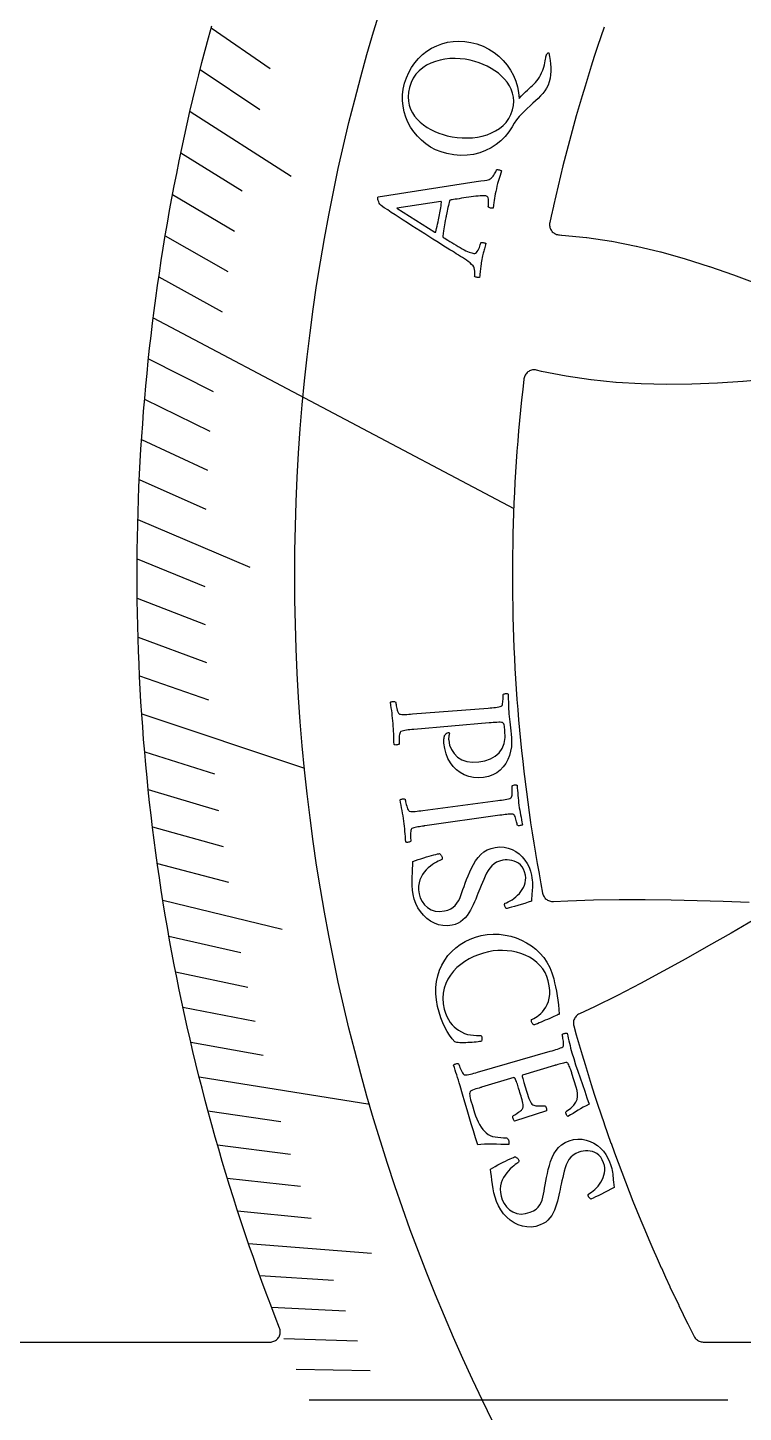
# Model space of a CAD drawing. Header units: millimetres. Extents: x -70 to 70, y -70 to 70.
# Drawn here: x -52.8 to -35.4, y -0.31 to 33.39 of the extents above; entities that cross this region are included whole.
import ezdxf

# ---------------------------------------------------------------- set-up
doc = ezdxf.new("R2010")
doc.units = ezdxf.units.MM
for name, color, linetype in [('CUT_INNER', 6, 'Continuous'), ('ENGRAVE', 7, 'Continuous'), ('ENGRAVE_FINE', 8, 'Continuous'), ('TEXT', 5, 'Continuous')]:
    doc.layers.add(name, color=color, linetype=linetype)

msp = doc.modelspace()

# ---------------------------------------------------------------- linework, layer by layer
at = {"layer": 'CUT_INNER'}
for points in [[(-66.4193, 1.404), (-46.9079, 1.404), (-46.8837, 1.4052), (-46.8597, 1.4087), (-46.8361, 1.4145), (-46.8132, 1.4226), (-46.7913, 1.4329), (-46.7704, 1.4452), (-46.7508, 1.4596), (-46.7327, 1.4757), (-46.7162, 1.4935), (-46.7016, 1.5129), (-46.6888, 1.5336), (-46.6782, 1.5554), (-46.6697, 1.5781), (-46.6635, 1.6015), (-46.6595, 1.6255), (-46.658, 1.6497), (-46.6587, 1.674), (-46.6618, 1.698), (-46.6673, 1.7217), (-46.6749, 1.7447), (-46.7799, 2.0143), (-46.8897, 2.3017), (-46.9978, 2.5897), (-47.1041, 2.8784), (-47.2087, 3.1678), (-47.3114, 3.4577), (-47.4124, 3.7483), (-47.5116, 4.0396), (-47.609, 4.3314), (-47.7046, 4.6238), (-47.7984, 4.9168), (-47.8905, 5.2104), (-47.9807, 5.5045), (-48.0691, 5.7992), (-48.1557, 6.0944), (-48.2405, 6.3902), (-48.3234, 6.6864), (-48.4046, 6.9832), (-48.4839, 7.2804), (-48.5614, 7.5782), (-48.6371, 7.8764), (-48.7109, 8.175), (-48.7829, 8.4741), (-48.8531, 8.7737), (-48.9214, 9.0736), (-48.9879, 9.374), (-49.0526, 9.6748), (-49.1154, 9.976), (-49.1763, 10.2775), (-49.2354, 10.5795), (-49.2927, 10.8817), (-49.3481, 11.1844), (-49.4016, 11.4873), (-49.4533, 11.7906), (-49.5031, 12.0942), (-49.551, 12.3981), (-49.5971, 12.7023), (-49.6413, 13.0068), (-49.6837, 13.3115), (-49.7241, 13.6165), (-49.7627, 13.9217), (-49.7995, 14.2271), (-49.8343, 14.5328), (-49.8673, 14.8387), (-49.8984, 15.1448), (-49.9276, 15.451), (-49.955, 15.7575), (-49.9804, 16.0641), (-50.004, 16.3708), (-50.0257, 16.6777), (-50.0455, 16.9847), (-50.0634, 17.2918), (-50.0795, 17.5991), (-50.0936, 17.9064), (-50.1059, 18.2138), (-50.1163, 18.5213), (-50.1248, 18.8288), (-50.1314, 19.1364), (-50.1361, 19.444), (-50.139, 19.7517), (-50.1399, 20.0593), (-50.139, 20.367), (-50.1361, 20.6746), (-50.1314, 20.9822), (-50.1248, 21.2898), (-50.1163, 21.5974), (-50.106, 21.9048), (-50.0937, 22.2123), (-50.0795, 22.5196), (-50.0635, 22.8268), (-50.0456, 23.1339), (-50.0258, 23.441), (-50.0041, 23.7479), (-49.9805, 24.0546), (-49.9551, 24.3612), (-49.9278, 24.6676), (-49.8985, 24.9739), (-49.8674, 25.28), (-49.8345, 25.5859), (-49.7996, 25.8915), (-49.7629, 26.197), (-49.7243, 26.5022), (-49.6839, 26.8072), (-49.6415, 27.1119), (-49.5973, 27.4164), (-49.5513, 27.7206), (-49.5033, 28.0245), (-49.4535, 28.3281), (-49.4019, 28.6314), (-49.3483, 28.9343), (-49.293, 29.2369), (-49.2357, 29.5392), (-49.1766, 29.8412), (-49.1157, 30.1427), (-49.0529, 30.4439), (-48.9883, 30.7447), (-48.9218, 31.0451), (-48.8535, 31.345), (-48.7833, 31.6446), (-48.7113, 31.9437), (-48.6375, 32.2424), (-48.5618, 32.5406), (-48.4843, 32.8383), (-48.405, 33.1356), (-48.3238, 33.4323)], [(-38.7833, 33.4016), (-38.8639, 33.1648), (-38.8644, 33.1634), (-38.9436, 32.9261), (-38.9441, 32.9247), (-39.0218, 32.6869), (-39.0223, 32.6855), (-39.0986, 32.4473), (-39.099, 32.4458), (-39.1738, 32.2071), (-39.1743, 32.2057), (-39.2476, 31.9665), (-39.2481, 31.9651), (-39.32, 31.7255), (-39.3204, 31.724), (-39.3908, 31.484), (-39.3912, 31.4825), (-39.4601, 31.2421), (-39.4606, 31.2406), (-39.528, 30.9998), (-39.5284, 30.9983), (-39.5944, 30.757), (-39.5948, 30.7555), (-39.6593, 30.5139), (-39.6597, 30.5124), (-39.7227, 30.2703), (-39.7231, 30.2688), (-39.7846, 30.0264), (-39.785, 30.0249), (-39.845, 29.7821), (-39.8453, 29.7806), (-39.9039, 29.5374), (-39.9042, 29.5359), (-39.9613, 29.2924), (-39.9616, 29.2909), (-40.0172, 29.047), (-40.0175, 29.0455), (-40.0716, 28.8013), (-40.0719, 28.7998), (-40.105, 28.6458), (-40.1089, 28.622), (-40.1105, 28.5979), (-40.1098, 28.5739), (-40.1068, 28.5499), (-40.1015, 28.5264), (-40.0939, 28.5035), (-40.0842, 28.4815), (-40.0724, 28.4605), (-40.0587, 28.4407), (-40.0431, 28.4223), (-40.0257, 28.4056), (-40.0069, 28.3905), (-39.9867, 28.3774), (-39.9653, 28.3662), (-39.943, 28.3572), (-39.9199, 28.3504), (-39.8962, 28.3458), (-39.8722, 28.3435), (-39.8176, 28.341), (-39.8111, 28.3405), (-39.2092, 28.2809), (-39.2031, 28.2801), (-38.6052, 28.191), (-38.5995, 28.19), (-38.0053, 28.0732), (-38.0002, 28.0721), (-37.4092, 27.9298), (-37.4046, 27.9286), (-36.8165, 27.7632), (-36.8125, 27.762), (-36.2269, 27.576), (-36.2235, 27.5749), (-35.6399, 27.3708), (-35.6371, 27.3698), (-35.0552, 27.1505)], [(-34.7816, 24.8329), (-35.4044, 24.7796), (-35.4069, 24.7794), (-36.0274, 24.7385), (-36.0304, 24.7383), (-36.648, 24.7125), (-36.6516, 24.7124), (-37.2661, 24.7044), (-37.2702, 24.7044), (-37.881, 24.7168), (-37.8858, 24.717), (-38.4926, 24.7524), (-38.4979, 24.7528), (-39.1004, 24.8136), (-39.1061, 24.8143), (-39.7041, 24.9025), (-39.7102, 24.9036), (-40.3034, 25.0213), (-40.3098, 25.0227), (-40.4249, 25.0518), (-40.4494, 25.0568), (-40.4743, 25.0592), (-40.4992, 25.0592), (-40.5241, 25.0566), (-40.5485, 25.0516), (-40.5724, 25.0442), (-40.5954, 25.0344), (-40.6173, 25.0224), (-40.6379, 25.0083), (-40.6569, 24.9922), (-40.6743, 24.9742), (-40.6898, 24.9546), (-40.7033, 24.9336), (-40.7146, 24.9113), (-40.7236, 24.888), (-40.7303, 24.864), (-40.7345, 24.8393), (-40.7354, 24.8315), (-40.7356, 24.83), (-40.7639, 24.5815), (-40.7641, 24.58), (-40.7909, 24.3313), (-40.7911, 24.3298), (-40.8163, 24.0809), (-40.8165, 24.0794), (-40.8402, 23.8304), (-40.8404, 23.8289), (-40.8626, 23.5797), (-40.8627, 23.5782), (-40.8834, 23.3289), (-40.8836, 23.3274), (-40.9027, 23.078), (-40.9028, 23.0765), (-40.9205, 22.827), (-40.9206, 22.8255), (-40.9367, 22.5759), (-40.9368, 22.5743), (-40.9513, 22.3246), (-40.9514, 22.3231), (-40.9645, 22.0733), (-40.9645, 22.0718), (-40.976, 21.8219), (-40.9761, 21.8204), (-40.9861, 21.5705), (-40.9861, 21.5689), (-40.9946, 21.319), (-40.9946, 21.3174), (-41.0015, 21.0674), (-41.0016, 21.0659), (-41.0069, 20.8158), (-41.007, 20.8143), (-41.0108, 20.5642), (-41.0108, 20.5626), (-41.0131, 20.3125), (-41.0131, 20.311), (-41.0139, 20.0609), (-41.0139, 20.0593), (-41.0131, 19.8092), (-41.0131, 19.8077), (-41.0108, 19.5576), (-41.0108, 19.556), (-41.007, 19.3059), (-41.0069, 19.3044), (-41.0016, 19.0543), (-41.0015, 19.0528), (-40.9946, 18.8028), (-40.9946, 18.8012), (-40.9861, 18.5513), (-40.9861, 18.5497), (-40.9761, 18.2998), (-40.976, 18.2983), (-40.9645, 18.0484), (-40.9645, 18.0469), (-40.9514, 17.7971), (-40.9513, 17.7956), (-40.9368, 17.5459), (-40.9367, 17.5443), (-40.9206, 17.2947), (-40.9205, 17.2932), (-40.9028, 17.0437), (-40.9027, 17.0422), (-40.8836, 16.7928), (-40.8834, 16.7912), (-40.8627, 16.542), (-40.8626, 16.5404), (-40.8404, 16.2913), (-40.8402, 16.2898), (-40.8165, 16.0408), (-40.8163, 16.0393), (-40.7911, 15.7904), (-40.7909, 15.7889), (-40.7641, 15.5402), (-40.7639, 15.5387), (-40.7356, 15.2902), (-40.7354, 15.2887), (-40.7056, 15.0403), (-40.7054, 15.0388), (-40.674, 14.7906), (-40.6738, 14.7891), (-40.6409, 14.5412), (-40.6407, 14.5397), (-40.6063, 14.2919), (-40.606, 14.2904), (-40.5701, 14.0429), (-40.5699, 14.0413), (-40.5324, 13.794), (-40.5322, 13.7925), (-40.4932, 13.5455), (-40.493, 13.5439), (-40.4525, 13.2971), (-40.4522, 13.2956), (-40.4102, 13.049), (-40.4099, 13.0475), (-40.3664, 12.8012), (-40.3662, 12.7997), (-40.3211, 12.5537), (-40.3209, 12.5522), (-40.2781, 12.3263), (-40.2725, 12.303), (-40.2647, 12.2803), (-40.2548, 12.2585), (-40.2428, 12.2377), (-40.2289, 12.2182), (-40.2131, 12.2001), (-40.1957, 12.1835), (-40.1768, 12.1688), (-40.1566, 12.1559), (-40.1352, 12.145), (-40.1129, 12.1362), (-40.0898, 12.1295), (-40.0663, 12.1252), (-40.0424, 12.1231), (-40.0184, 12.1233), (-39.6663, 12.1431), (-39.6633, 12.1433), (-39.0418, 12.1633), (-39.0394, 12.1634), (-38.4142, 12.1714), (-38.4123, 12.1714), (-37.7843, 12.1699), (-37.7829, 12.1699), (-37.1532, 12.1613), (-36.5203, 12.1473), (-35.8861, 12.129), (-35.8848, 12.1289), (-35.2536, 12.1039)], [(-35.1465, 11.6763), (-35.6914, 11.3567), (-35.6925, 11.356), (-36.2416, 11.0418), (-36.793, 10.7313), (-37.3461, 10.4258), (-37.3473, 10.4251), (-37.9004, 10.1278), (-37.9021, 10.1269), (-38.4572, 9.8393), (-38.4594, 9.8382), (-39.017, 9.5629), (-39.0197, 9.5616), (-39.3861, 9.3916), (-39.4083, 9.3798), (-39.4293, 9.3659), (-39.4487, 9.35), (-39.4665, 9.3322), (-39.4824, 9.3127), (-39.4962, 9.2917), (-39.5079, 9.2694), (-39.5173, 9.246), (-39.5242, 9.2219), (-39.5287, 9.1971), (-39.5307, 9.172), (-39.5302, 9.1469), (-39.5271, 9.1219), (-39.5216, 9.0974), (-39.4606, 8.8796), (-39.4601, 8.8781), (-39.3912, 8.6377), (-39.3908, 8.6362), (-39.3204, 8.3962), (-39.32, 8.3947), (-39.2481, 8.1551), (-39.2476, 8.1537), (-39.1743, 7.9145), (-39.1738, 7.9131), (-39.099, 7.6744), (-39.0986, 7.6729), (-39.0223, 7.4347), (-39.0218, 7.4333), (-38.9441, 7.1955), (-38.9436, 7.1941), (-38.8644, 6.9568), (-38.8639, 6.9553), (-38.7833, 6.7186), (-38.7828, 6.7171), (-38.7007, 6.4809), (-38.7002, 6.4794), (-38.6167, 6.2437), (-38.6161, 6.2422), (-38.5312, 6.007), (-38.5306, 6.0055), (-38.4442, 5.7708), (-38.4437, 5.7694), (-38.3558, 5.5352), (-38.3553, 5.5338), (-38.266, 5.3001), (-38.2654, 5.2987), (-38.1747, 5.0656), (-38.1741, 5.0642), (-38.0819, 4.8316), (-38.0814, 4.8302), (-37.9878, 4.5983), (-37.9872, 4.5968), (-37.8922, 4.3655), (-37.8916, 4.364), (-37.7952, 4.1333), (-37.7946, 4.1318), (-37.6967, 3.9017), (-37.6961, 3.9002), (-37.5969, 3.6707), (-37.5963, 3.6692), (-37.4956, 3.4403), (-37.495, 3.4389), (-37.3929, 3.2105), (-37.3923, 3.2091), (-37.2888, 2.9814), (-37.2882, 2.98), (-37.1834, 2.7529), (-37.1827, 2.7515), (-37.0765, 2.5251), (-37.0758, 2.5237), (-36.9682, 2.2979), (-36.9675, 2.2965), (-36.8585, 2.0714), (-36.8578, 2.07), (-36.7474, 1.8456), (-36.7467, 1.8442), (-36.635, 1.6205), (-36.6343, 1.6191), (-36.5946, 1.5409), (-36.5822, 1.5192), (-36.5677, 1.4988), (-36.5512, 1.48), (-36.5329, 1.4629), (-36.513, 1.4478), (-36.4916, 1.4347), (-36.4691, 1.4238), (-36.4456, 1.4152), (-36.4214, 1.409), (-36.3966, 1.4053), (-36.3717, 1.404), (-29.1904, 1.404)]]:
    msp.add_lwpolyline(points, dxfattribs=at)
at = {"layer": 'ENGRAVE'}
for points in [[(-49.7473, 26.3227), (-40.9817, 21.6846)], [(-50.0263, 16.6873), (-46.0686, 15.3671)], [(-48.6328, 7.8591), (-44.4821, 7.1883)], [(-45.9522, 0), (-35.7734, 0)]]:
    msp.add_lwpolyline(points, dxfattribs=at)
msp.add_circle((0, 20.0601), 46.307, dxfattribs=at)
at = {"layer": 'ENGRAVE_FINE'}
for points in [[(-48.3375, 33.3827), (-46.9031, 32.3921)], [(-48.6065, 32.3652), (-47.1534, 31.3976)], [(-48.8524, 31.3498), (-46.3962, 29.7736)], [(-49.0754, 30.3371), (-47.5861, 29.4165)], [(-49.276, 29.3275), (-47.7694, 28.4308)], [(-49.4546, 28.3216), (-47.931, 27.4491)], [(-49.6115, 27.3199), (-48.0715, 26.4718)], [(-49.8621, 25.3306), (-48.2906, 24.5322)], [(-49.9566, 24.3439), (-48.37, 23.5707)], [(-50.031, 23.3629), (-48.4299, 22.6153)], [(-50.0858, 22.3882), (-48.4706, 21.6662)], [(-50.1215, 21.42), (-47.4017, 20.2576)], [(-50.1383, 20.4586), (-48.4965, 19.7886)], [(-50.1368, 19.5043), (-48.4824, 18.8607)], [(-50.1174, 18.5575), (-48.4509, 17.9405)], [(-50.0804, 17.6185), (-48.4024, 17.0281)], [(-49.9556, 15.7644), (-48.2559, 15.2281)], [(-49.8685, 14.8499), (-48.1588, 14.3408)], [(-49.7655, 13.9441), (-48.0463, 13.4624)], [(-49.647, 13.047), (-47.9189, 12.5929)], [(-49.5135, 12.159), (-46.613, 11.4467)], [(-49.3652, 11.2801), (-47.6207, 10.8815)], [(-49.2026, 10.4106), (-47.4508, 10.0399)], [(-49.0261, 9.5505), (-47.2674, 9.2079)], [(-48.836, 8.6999), (-47.0711, 8.3855)], [(-48.4167, 7.028), (-46.6407, 6.7702)], [(-48.1881, 6.2068), (-46.4075, 5.9774)], [(-47.9475, 5.3955), (-46.1628, 5.1947)], [(-47.6951, 4.5943), (-45.9068, 4.422)], [(-47.4312, 3.8031), (-44.4388, 3.5632)], [(-47.1563, 3.0221), (-45.3625, 2.9071)], [(-46.8706, 2.2512), (-45.0749, 2.165)], [(-46.5745, 1.4906), (-44.7774, 1.4331)], [(-46.2682, 0.7402), (-44.4703, 0.7114)]]:
    msp.add_lwpolyline(points, dxfattribs=at)
at = {"layer": 'TEXT'}
for points in [[(-43.6362, 32.0321), (-43.5916, 32.1692), (-43.5354, 32.2986), (-43.4675, 32.4202), (-43.388, 32.534), (-43.2985, 32.6383), (-43.2002, 32.732), (-43.0933, 32.8148), (-42.9778, 32.8868), (-42.8554, 32.9471), (-42.7278, 32.9945), (-42.5948, 33.0293), (-42.4566, 33.0513), (-42.3146, 33.0592), (-42.1704, 33.0515), (-42.0239, 33.0282), (-41.8752, 32.9896), (-41.7264, 32.9351), (-41.588, 32.867), (-41.4599, 32.7852), (-41.3421, 32.6901), (-41.2355, 32.5843), (-41.1414, 32.4708), (-41.0594, 32.3494), (-40.9897, 32.2203), (-40.9333, 32.0859), (-40.8913, 31.9488), (-40.8638, 31.8089), (-40.8507, 31.6661), (-40.7966, 31.7245), (-40.7451, 31.7774), (-40.6962, 31.825), (-40.6498, 31.8671), (-40.6059, 31.9061), (-40.5642, 31.944), (-40.5247, 31.9808), (-40.4874, 32.0166), (-40.4521, 32.0533), (-40.4187, 32.093), (-40.3872, 32.1357), (-40.3576, 32.1813), (-40.3295, 32.232), (-40.3029, 32.29), (-40.2775, 32.3552), (-40.2535, 32.4276), (-40.2372, 32.4829), (-40.2239, 32.5328), (-40.2135, 32.5774), (-40.2062, 32.6167), (-40.201, 32.65), (-40.1969, 32.6769), (-40.1941, 32.6972), (-40.1924, 32.7111), (-40.1887, 32.721), (-40.1839, 32.7309), (-40.178, 32.7407), (-40.171, 32.7504), (-40.1634, 32.7592), (-40.1559, 32.766), (-40.1484, 32.7709), (-40.141, 32.7739), (-40.1381, 32.7749), (-40.1349, 32.7753), (-40.1314, 32.775), (-40.1274, 32.774), (-40.1111, 32.6815), (-40.0977, 32.591), (-40.0872, 32.5023), (-40.0796, 32.4156), (-40.0776, 32.3292), (-40.0838, 32.242), (-40.0983, 32.1538), (-40.121, 32.0646), (-40.1481, 31.9889), (-40.1827, 31.9174), (-40.225, 31.8499), (-40.2749, 31.7864), (-40.3302, 31.7253), (-40.3889, 31.6647), (-40.451, 31.6046), (-40.5164, 31.5451), (-40.5836, 31.4847), (-40.6509, 31.4224), (-40.7183, 31.358), (-40.7859, 31.2915), (-40.8515, 31.221), (-40.9129, 31.1446), (-40.9702, 31.0622), (-41.0233, 30.9739), (-41.1015, 30.8499), (-41.1917, 30.7364), (-41.2942, 30.6333), (-41.4089, 30.5405), (-41.5339, 30.46), (-41.6673, 30.3936), (-41.8091, 30.3414), (-41.9595, 30.3035), (-42.116, 30.2815), (-42.2761, 30.2773), (-42.4399, 30.291), (-42.6073, 30.3226), (-42.7475, 30.3634), (-42.8798, 30.4165), (-43.0042, 30.4818), (-43.1205, 30.5597), (-43.2277, 30.6479), (-43.3247, 30.7446), (-43.4114, 30.8497), (-43.4879, 30.9633), (-43.5529, 31.0837), (-43.6052, 31.2095), (-43.6447, 31.3404), (-43.6715, 31.4765), (-43.6846, 31.6153), (-43.6831, 31.7542), (-43.667, 31.8932), (-43.6362, 32.0321)], [(-43.516, 31.934), (-43.5407, 31.8176), (-43.5502, 31.7064), (-43.5443, 31.6006), (-43.5231, 31.5001), (-43.4892, 31.4053), (-43.445, 31.3164), (-43.3906, 31.2335), (-43.3259, 31.1564), (-43.2528, 31.0853), (-43.1732, 31.0202), (-43.087, 30.961), (-42.9943, 30.9077), (-42.8976, 30.8605), (-42.7993, 30.8195), (-42.6995, 30.7847), (-42.5981, 30.756), (-42.4784, 30.7303), (-42.3569, 30.7127), (-42.2336, 30.7034), (-42.1085, 30.702), (-41.9843, 30.7091), (-41.8633, 30.7248), (-41.7456, 30.7491), (-41.6312, 30.7819), (-41.5223, 30.8236), (-41.4212, 30.8745), (-41.3279, 30.9345), (-41.2422, 31.0036), (-41.1667, 31.0826), (-41.1036, 31.1721), (-41.053, 31.2722), (-41.0148, 31.383), (-40.9912, 31.4928), (-40.9822, 31.5979), (-40.988, 31.6985), (-41.0085, 31.7947), (-41.0416, 31.8864), (-41.085, 31.9736), (-41.1389, 32.0563), (-41.2032, 32.1345), (-41.2759, 32.2078), (-41.355, 32.2756), (-41.4403, 32.3379), (-41.5321, 32.3947), (-41.6278, 32.4457), (-41.7249, 32.4909), (-41.8236, 32.53), (-41.9237, 32.5632), (-42.0421, 32.594), (-42.1623, 32.6166), (-42.2845, 32.6309), (-42.4087, 32.6367), (-42.5324, 32.6334), (-42.6533, 32.6205), (-42.7714, 32.5978), (-42.8867, 32.5654), (-42.9968, 32.523), (-43.0993, 32.4707), (-43.1942, 32.4082), (-43.2814, 32.3358), (-43.3587, 32.2526), (-43.4236, 32.1578), (-43.476, 32.0516), (-43.516, 31.934)], [(-42.3233, 27.8532), (-42.3294, 27.8568), (-42.3474, 27.8679), (-42.3775, 27.8864), (-42.4195, 27.9123), (-42.4719, 27.9445), (-42.5328, 27.9819), (-42.6024, 28.0246), (-42.6804, 28.0725), (-42.7651, 28.1248), (-42.8542, 28.1807), (-42.9478, 28.24), (-43.0459, 28.3029), (-43.1469, 28.368), (-43.2494, 28.4338), (-43.3533, 28.5005), (-43.4587, 28.5679), (-43.5636, 28.6353), (-43.6662, 28.7015), (-43.7666, 28.7668), (-43.8646, 28.8309), (-43.9585, 28.8927), (-44.0465, 28.951), (-44.1287, 29.0056), (-44.2049, 29.0567), (-44.22, 29.0716), (-44.235, 29.092), (-44.25, 29.1178), (-44.265, 29.1491), (-44.2777, 29.1808), (-44.2858, 29.2079), (-44.2894, 29.2303), (-44.2885, 29.248), (-44.2875, 29.252), (-44.2865, 29.2551), (-44.2854, 29.2573), (-44.2841, 29.2586), (-44.2826, 29.2599), (-44.2807, 29.2619), (-44.2783, 29.2647), (-44.2755, 29.2683), (-41.8972, 29.6419), (-41.78, 29.658), (-41.6923, 29.6703), (-41.634, 29.6789), (-41.6053, 29.684), (-41.5801, 29.6916), (-41.5553, 29.7045), (-41.5309, 29.7227), (-41.507, 29.746), (-41.4844, 29.7723), (-41.4642, 29.7991), (-41.4463, 29.8264), (-41.4308, 29.8543), (-41.418, 29.8799), (-41.4082, 29.9006), (-41.4016, 29.9162), (-41.3981, 29.927), (-41.3845, 29.9311), (-41.3687, 29.9319), (-41.3506, 29.9295), (-41.3303, 29.9238), (-41.3111, 29.9171), (-41.2963, 29.9114), (-41.2859, 29.9067), (-41.28, 29.9031), (-41.2978, 29.8461), (-41.3146, 29.7921), (-41.3303, 29.7411), (-41.345, 29.6931), (-41.3593, 29.6441), (-41.3737, 29.5904), (-41.3884, 29.5318), (-41.4033, 29.4683), (-41.4181, 29.4012), (-41.4306, 29.3399), (-41.441, 29.2842), (-41.4492, 29.2343), (-41.4568, 29.1843), (-41.4654, 29.1282), (-41.4749, 29.0662), (-41.4854, 28.9982), (-41.4969, 28.9933), (-41.511, 28.9913), (-41.5278, 28.9924), (-41.5473, 28.9964), (-41.5663, 29.0025), (-41.5818, 29.0098), (-41.5937, 29.0182), (-41.6021, 29.0277), (-41.5985, 29.0491), (-41.5955, 29.076), (-41.5933, 29.1086), (-41.5917, 29.1466), (-41.5918, 29.1846), (-41.5945, 29.2166), (-41.5999, 29.2427), (-41.608, 29.2629), (-41.6163, 29.2724), (-41.6283, 29.2804), (-41.6439, 29.2871), (-41.6631, 29.2925), (-41.6856, 29.2957), (-41.7154, 29.297), (-41.7526, 29.2964), (-41.797, 29.2938), (-41.8468, 29.2897), (-41.8998, 29.2844), (-41.9562, 29.2778), (-42.0158, 29.2699), (-42.0767, 29.2614), (-42.1367, 29.2526), (-42.196, 29.2435), (-42.2546, 29.2343), (-42.3101, 29.2253), (-42.3606, 29.2171), (-42.4059, 29.2096), (-42.4461, 29.203), (-42.479, 29.1975), (-42.5025, 29.1936), (-42.5166, 29.1912), (-42.5213, 29.1904), (-42.5219, 29.19), (-42.5239, 29.1888), (-42.527, 29.1867), (-42.5315, 29.1838), (-42.5361, 29.1804), (-42.5396, 29.1767), (-42.5421, 29.1728), (-42.5435, 29.1687), (-42.5526, 29.1355), (-42.5618, 29.0985), (-42.5713, 29.0577), (-42.581, 29.0131), (-42.5906, 28.9673), (-42.5998, 28.9231), (-42.6086, 28.8805), (-42.6171, 28.8395), (-42.6193, 28.8289), (-42.6215, 28.8183), (-42.6236, 28.8077), (-42.6258, 28.7971), (-42.6279, 28.7868), (-42.6299, 28.777), (-42.6318, 28.7677), (-42.6336, 28.759), (-42.6459, 28.6977), (-42.6569, 28.6412), (-42.6666, 28.5894), (-42.675, 28.5423), (-42.683, 28.4943), (-42.6915, 28.4398), (-42.7003, 28.3787), (-42.7094, 28.3111), (-42.7095, 28.3086), (-42.7088, 28.3055), (-42.7075, 28.3017), (-42.7055, 28.2971), (-42.7035, 28.2929), (-42.702, 28.2899), (-42.7011, 28.288), (-42.7008, 28.2874), (-42.6959, 28.2844), (-42.6813, 28.2754), (-42.6568, 28.2604), (-42.6225, 28.2394), (-42.5815, 28.2143), (-42.5368, 28.1868), (-42.4885, 28.157), (-42.4365, 28.125), (-42.3834, 28.0927), (-42.3319, 28.0621), (-42.282, 28.0332), (-42.2337, 28.006), (-42.1862, 27.9793), (-42.1423, 27.9569), (-42.102, 27.9386), (-42.0653, 27.9246), (-42.032, 27.9136), (-42.0023, 27.9047), (-41.976, 27.8978), (-41.9531, 27.8928), (-41.9303, 27.8927), (-41.9084, 27.9012), (-41.8873, 27.9181), (-41.8671, 27.9435), (-41.8484, 27.9737), (-41.832, 28.0047), (-41.8178, 28.0368), (-41.8059, 28.0698), (-41.7962, 28.1001), (-41.7889, 28.1241), (-41.7838, 28.1418), (-41.781, 28.1533), (-41.7738, 28.1559), (-41.7622, 28.1572), (-41.7462, 28.157), (-41.7259, 28.1555), (-41.7049, 28.1528), (-41.6872, 28.1491), (-41.6726, 28.1444), (-41.6613, 28.1387), (-41.6707, 28.1012), (-41.6796, 28.0665), (-41.6879, 28.0347), (-41.6956, 28.0057), (-41.703, 27.9781), (-41.7104, 27.9505), (-41.7178, 27.9229), (-41.7252, 27.8953), (-41.7327, 27.8655), (-41.7405, 27.8311), (-41.7485, 27.7922), (-41.7568, 27.7488), (-41.7646, 27.7049), (-41.7712, 27.6646), (-41.7765, 27.6278), (-41.7806, 27.5945), (-41.7841, 27.5629), (-41.7875, 27.5314), (-41.791, 27.4999), (-41.7944, 27.4683), (-41.7982, 27.4347), (-41.8026, 27.397), (-41.8078, 27.355), (-41.8136, 27.309), (-41.8207, 27.3065), (-41.8322, 27.3058), (-41.8479, 27.3069), (-41.868, 27.3098), (-41.8887, 27.3139), (-41.9063, 27.3186), (-41.9208, 27.3238), (-41.9322, 27.3295), (-41.9296, 27.3517), (-41.9282, 27.3809), (-41.928, 27.417), (-41.929, 27.46), (-41.9328, 27.5029), (-41.9407, 27.5389), (-41.9528, 27.5678), (-41.9693, 27.5897), (-42.0052, 27.6273), (-42.044, 27.663), (-42.0855, 27.6968), (-42.1298, 27.7288), (-42.1761, 27.7598), (-42.2239, 27.7909), (-42.2729, 27.822), (-42.3233, 27.8532)], [(-43.8232, 28.9926), (-42.8962, 28.4091), (-42.8956, 28.4092), (-42.894, 28.4092), (-42.8912, 28.4094), (-42.8873, 28.4096), (-42.8834, 28.4101), (-42.8805, 28.411), (-42.8786, 28.4125), (-42.8777, 28.4144), (-42.8674, 28.4565), (-42.8565, 28.5026), (-42.8451, 28.5527), (-42.8331, 28.6069), (-42.8215, 28.6604), (-42.8111, 28.7082), (-42.8021, 28.7506), (-42.7945, 28.7874), (-42.785, 28.8351), (-42.7765, 28.8806), (-42.7689, 28.9238), (-42.7624, 28.9647), (-42.7561, 29.0054), (-42.7494, 29.0479), (-42.7422, 29.0923), (-42.7346, 29.1385), (-42.7344, 29.1425), (-42.7358, 29.146), (-42.7386, 29.149), (-42.7428, 29.1514), (-42.7472, 29.1533), (-42.7504, 29.1547), (-42.7523, 29.1555), (-42.7529, 29.1558)], [(-41.7158, 15.1437), (-41.8421, 15.1362), (-41.9621, 15.144), (-42.0758, 15.1674), (-42.1832, 15.2065), (-42.2827, 15.26), (-42.3724, 15.3266), (-42.4523, 15.4064), (-42.5224, 15.4993), (-42.581, 15.6039), (-42.6269, 15.7186), (-42.6598, 15.8432), (-42.6796, 15.9777), (-42.6809, 15.9966), (-42.6813, 16.0183), (-42.6808, 16.0428), (-42.6795, 16.0701), (-42.6771, 16.0975), (-42.6733, 16.1223), (-42.6681, 16.1445), (-42.6616, 16.164), (-42.6567, 16.1699), (-42.6501, 16.1782), (-42.6418, 16.1889), (-42.6318, 16.2018), (-42.6197, 16.2144), (-42.6055, 16.224), (-42.589, 16.2304), (-42.5703, 16.2337), (-42.5589, 16.2333), (-42.5512, 16.2299), (-42.547, 16.2235), (-42.5464, 16.2139), (-42.5493, 16.1959), (-42.5525, 16.1773), (-42.5558, 16.1581), (-42.5594, 16.1383), (-42.5624, 16.1177), (-42.5639, 16.0962), (-42.5638, 16.0738), (-42.5623, 16.0503), (-42.5397, 15.9284), (-42.4961, 15.819), (-42.4315, 15.7223), (-42.3461, 15.6385), (-42.2423, 15.573), (-42.1222, 15.5314), (-41.9861, 15.5135), (-41.8339, 15.5192), (-41.6827, 15.5463), (-41.5498, 15.5929), (-41.435, 15.6587), (-41.3382, 15.7437), (-41.2635, 15.8476), (-41.2148, 15.9702), (-41.192, 16.1118), (-41.1949, 16.2725), (-41.1971, 16.2939), (-41.2004, 16.3203), (-41.2046, 16.3515), (-41.2098, 16.3878), (-41.2167, 16.4223), (-41.2262, 16.4484), (-41.2383, 16.466), (-41.2529, 16.4752), (-41.2768, 16.4807), (-41.3074, 16.4838), (-41.3447, 16.4844), (-41.3887, 16.4826), (-41.4362, 16.4794), (-41.484, 16.4759), (-41.532, 16.4722), (-41.5803, 16.4681), (-43.4105, 16.31), (-43.458, 16.3058), (-43.5039, 16.3014), (-43.5481, 16.2969), (-43.5906, 16.2922), (-43.6303, 16.2867), (-43.666, 16.2795), (-43.6976, 16.2708), (-43.7253, 16.2604), (-43.7353, 16.2516), (-43.7442, 16.2362), (-43.752, 16.2141), (-43.7586, 16.1854), (-43.7639, 16.153), (-43.7677, 16.1199), (-43.7701, 16.086), (-43.7709, 16.0514), (-43.7709, 16.0192), (-43.7705, 15.9923), (-43.7697, 15.9708), (-43.7686, 15.9547), (-43.7785, 15.9478), (-43.7918, 15.9419), (-43.8085, 15.937), (-43.8287, 15.9333), (-43.849, 15.9315), (-43.8663, 15.9326), (-43.8805, 15.9365), (-43.8917, 15.9432), (-43.8936, 16.0101), (-43.8956, 16.0756), (-43.8976, 16.1397), (-43.8997, 16.2023), (-43.9022, 16.2646), (-43.9056, 16.3277), (-43.9097, 16.3915), (-43.9146, 16.4561), (-43.9202, 16.519), (-43.9265, 16.5821), (-43.9335, 16.6455), (-43.9413, 16.709), (-43.9496, 16.7731), (-43.9582, 16.8381), (-43.9669, 16.9038), (-43.976, 16.9705), (-43.966, 16.9789), (-43.9526, 16.9851), (-43.9358, 16.9889), (-43.9154, 16.9905), (-43.8949, 16.9901), (-43.8776, 16.9881), (-43.8635, 16.9844), (-43.8526, 16.9791), (-43.8511, 16.9631), (-43.8483, 16.9417), (-43.8443, 16.9152), (-43.8391, 16.8833), (-43.8326, 16.8492), (-43.8248, 16.8158), (-43.8156, 16.783), (-43.805, 16.7509), (-43.7937, 16.7229), (-43.7825, 16.7026), (-43.7713, 16.6898), (-43.7601, 16.6846), (-43.7311, 16.6789), (-43.6985, 16.6754), (-43.6621, 16.6741), (-43.622, 16.6751), (-43.5793, 16.6775), (-43.535, 16.6802), (-43.489, 16.6834), (-43.4414, 16.6869), (-41.6055, 16.8295), (-41.5578, 16.8333), (-41.5114, 16.8373), (-41.4665, 16.8415), (-41.423, 16.8458), (-41.3822, 16.8509), (-41.3458, 16.8576), (-41.3136, 16.8658), (-41.2857, 16.8755), (-41.2738, 16.8821), (-41.264, 16.8957), (-41.2565, 16.9163), (-41.2511, 16.9438), (-41.2472, 16.9751), (-41.2442, 17.0068), (-41.242, 17.039), (-41.2406, 17.0716), (-41.2399, 17.102), (-41.2396, 17.1273), (-41.2398, 17.1475), (-41.2405, 17.1626), (-41.2304, 17.169), (-41.217, 17.1743), (-41.2001, 17.1786), (-41.1798, 17.1817), (-41.1595, 17.183), (-41.1422, 17.1817), (-41.1281, 17.1778), (-41.1171, 17.1713), (-41.115, 17.1086), (-41.1132, 17.0466), (-41.1116, 16.9854), (-41.1102, 16.9249), (-41.1085, 16.865), (-41.1059, 16.8055), (-41.1024, 16.7462), (-41.098, 16.6873), (-41.0926, 16.6253), (-41.0863, 16.561), (-41.0792, 16.4944), (-41.0712, 16.4255), (-41.0628, 16.3529), (-41.0544, 16.2754), (-41.0458, 16.1928), (-41.0372, 16.1052), (-41.0323, 15.9969), (-41.0386, 15.8898), (-41.0562, 15.7839), (-41.0849, 15.679), (-41.1247, 15.5783), (-41.1754, 15.4853), (-41.2371, 15.3999), (-41.3098, 15.322), (-41.3937, 15.2552), (-41.4894, 15.2032), (-41.5967, 15.166), (-41.7158, 15.1437)], [(-40.8548, 14.4652), (-40.8462, 14.4052), (-40.8367, 14.3461), (-40.8264, 14.2879), (-40.8153, 14.2306), (-40.8039, 14.1731), (-40.7924, 14.1143), (-40.781, 14.0541), (-40.7695, 13.9927), (-40.7788, 13.984), (-40.7917, 13.9771), (-40.8083, 13.9721), (-40.8285, 13.969), (-40.8489, 13.9677), (-40.8663, 13.9681), (-40.8806, 13.9704), (-40.8918, 13.9745), (-40.8944, 13.9895), (-40.8987, 14.0097), (-40.9045, 14.035), (-40.9119, 14.0654), (-40.9204, 14.0977), (-40.9295, 14.1289), (-40.9393, 14.159), (-40.9497, 14.1879), (-40.9609, 14.213), (-40.9727, 14.2316), (-40.9853, 14.2436), (-40.9986, 14.2492), (-41.0229, 14.2515), (-41.0503, 14.2521), (-41.0808, 14.2508), (-41.1144, 14.2478), (-41.1503, 14.2437), (-41.1878, 14.239), (-41.227, 14.2339), (-41.2677, 14.2283), (-41.2743, 14.2273), (-41.2808, 14.2264), (-41.2874, 14.2255), (-41.294, 14.2246), (-41.3005, 14.2236), (-41.3071, 14.2227), (-41.3136, 14.2218), (-41.3202, 14.2209), (-43.1435, 13.9632), (-43.15, 13.9623), (-43.1566, 13.9613), (-43.1631, 13.9604), (-43.1697, 13.9595), (-43.1763, 13.9586), (-43.1828, 13.9576), (-43.1894, 13.9567), (-43.1959, 13.9558), (-43.2365, 13.9499), (-43.2751, 13.944), (-43.3118, 13.9382), (-43.3465, 13.9323), (-43.3786, 13.9259), (-43.4075, 13.9185), (-43.4332, 13.9102), (-43.4558, 13.901), (-43.4653, 13.8917), (-43.4734, 13.8758), (-43.4799, 13.8534), (-43.485, 13.8243), (-43.4885, 13.7915), (-43.4904, 13.7578), (-43.4909, 13.7232), (-43.4897, 13.6877), (-43.4878, 13.6545), (-43.4858, 13.627), (-43.4838, 13.6052), (-43.4818, 13.589), (-43.4913, 13.5815), (-43.5043, 13.5749), (-43.5207, 13.5692), (-43.5407, 13.5644), (-43.5609, 13.5615), (-43.5782, 13.5616), (-43.5926, 13.5647), (-43.6041, 13.5708), (-43.6097, 13.6375), (-43.6152, 13.7028), (-43.6207, 13.7667), (-43.6262, 13.8291), (-43.6321, 13.8912), (-43.6388, 13.954), (-43.6464, 14.0175), (-43.6548, 14.0818), (-43.6638, 14.1444), (-43.6735, 14.2075), (-43.6841, 14.271), (-43.6955, 14.3351), (-43.7073, 14.3996), (-43.7195, 14.4647), (-43.7319, 14.5303), (-43.7445, 14.5965), (-43.735, 14.6054), (-43.722, 14.6123), (-43.7053, 14.6171), (-43.6851, 14.6197), (-43.6646, 14.6204), (-43.6472, 14.6194), (-43.6329, 14.6165), (-43.6218, 14.6118), (-43.6194, 14.5957), (-43.6154, 14.5741), (-43.6099, 14.5471), (-43.6029, 14.5147), (-43.5944, 14.48), (-43.5847, 14.4463), (-43.5736, 14.4137), (-43.5613, 14.382), (-43.5486, 14.3547), (-43.5362, 14.335), (-43.5243, 14.3229), (-43.5129, 14.3183), (-43.4836, 14.3141), (-43.4508, 14.3124), (-43.4145, 14.3131), (-43.3745, 14.3163), (-43.332, 14.3209), (-43.2878, 14.3261), (-43.2421, 14.3317), (-43.1947, 14.3378), (-41.3693, 14.5797), (-41.3219, 14.5861), (-41.2758, 14.5926), (-41.2312, 14.5992), (-41.1879, 14.6058), (-41.1475, 14.6132), (-41.1115, 14.6218), (-41.0798, 14.6318), (-41.0525, 14.643), (-41.0409, 14.6502), (-41.0319, 14.6643), (-41.0255, 14.6853), (-41.0216, 14.7131), (-41.0195, 14.7446), (-41.0182, 14.7769), (-41.0178, 14.8098), (-41.0184, 14.8434), (-41.0194, 14.8746), (-41.0206, 14.9005), (-41.0219, 14.9211), (-41.0234, 14.9363), (-41.0137, 14.9432), (-41.0005, 14.9493), (-40.9839, 14.9544), (-40.9639, 14.9586), (-40.9436, 14.961), (-40.9263, 14.9606), (-40.912, 14.9575), (-40.9007, 14.9516), (-40.8952, 14.889), (-40.8899, 14.8268), (-40.8849, 14.7651), (-40.8801, 14.7039), (-40.8751, 14.6433), (-40.8692, 14.5833), (-40.8624, 14.5239), (-40.8548, 14.4652)], [(-40.5494, 12.7625), (-40.5392, 12.7009), (-40.5319, 12.6444), (-40.5274, 12.5929), (-40.5257, 12.5466), (-40.526, 12.5024), (-40.5276, 12.4574), (-40.5303, 12.4116), (-40.5343, 12.365), (-40.5389, 12.3152), (-40.5434, 12.2598), (-40.5479, 12.1987), (-40.5523, 12.1319), (-40.633, 12.1038), (-40.7153, 12.0768), (-40.7992, 12.0507), (-40.8848, 12.0257), (-40.9656, 12.0029), (-41.0357, 11.9835), (-41.0948, 11.9677), (-41.1432, 11.9553), (-41.1534, 11.9535), (-41.1632, 11.9568), (-41.1725, 11.9651), (-41.1815, 11.9783), (-41.1893, 11.9934), (-41.1956, 12.0072), (-41.2001, 12.0197), (-41.203, 12.0309), (-41.2046, 12.045), (-41.2038, 12.058), (-41.2004, 12.0698), (-41.1946, 12.0805), (-41.1552, 12.0947), (-41.1133, 12.1137), (-41.069, 12.1375), (-41.0223, 12.166), (-40.9752, 12.1988), (-40.9299, 12.2353), (-40.8864, 12.2753), (-40.8447, 12.3191), (-40.8062, 12.366), (-40.7725, 12.4157), (-40.7434, 12.4683), (-40.719, 12.5236), (-40.7012, 12.5813), (-40.6917, 12.6409), (-40.6907, 12.7023), (-40.698, 12.7658), (-40.7167, 12.8437), (-40.7429, 12.9111), (-40.7767, 12.9682), (-40.8181, 13.0149), (-40.8649, 13.0528), (-40.9149, 13.0832), (-40.9681, 13.1061), (-41.0245, 13.1216), (-41.0817, 13.1308), (-41.1375, 13.1348), (-41.1919, 13.1338), (-41.2449, 13.1276), (-41.3254, 13.1085), (-41.3969, 13.0798), (-41.4596, 13.0413), (-41.5133, 12.9931), (-41.5603, 12.9373), (-41.603, 12.8762), (-41.6413, 12.8096), (-41.6752, 12.7377), (-41.7071, 12.6628), (-41.7394, 12.5874), (-41.772, 12.5115), (-41.805, 12.4351), (-41.8288, 12.3765), (-41.8536, 12.3147), (-41.8794, 12.25), (-41.9063, 12.1821), (-41.9349, 12.113), (-41.9656, 12.0445), (-41.9987, 11.9765), (-42.034, 11.909), (-42.0727, 11.8441), (-42.1158, 11.7838), (-42.1635, 11.728), (-42.2157, 11.6768), (-42.2731, 11.6321), (-42.3363, 11.5956), (-42.4054, 11.5674), (-42.4803, 11.5476), (-42.5933, 11.5333), (-42.7027, 11.5365), (-42.8086, 11.5572), (-42.9109, 11.5957), (-43.0074, 11.6488), (-43.0958, 11.7134), (-43.1763, 11.7895), (-43.2486, 11.8772), (-43.3109, 11.9734), (-43.3614, 12.0752), (-43.3999, 12.1824), (-43.4265, 12.295), (-43.4426, 12.4033), (-43.4522, 12.5106), (-43.4551, 12.617), (-43.4515, 12.7225), (-43.4451, 12.8246), (-43.4398, 12.921), (-43.4356, 13.0118), (-43.4326, 13.0969), (-43.3703, 13.1201), (-43.3058, 13.1427), (-43.2389, 13.1649), (-43.1696, 13.1865), (-43.1014, 13.207), (-43.0373, 13.2256), (-42.9773, 13.2424), (-42.9216, 13.2575), (-42.873, 13.2701), (-42.8346, 13.2797), (-42.8063, 13.2862), (-42.7881, 13.2898), (-42.7758, 13.2801), (-42.7642, 13.2695), (-42.7533, 13.258), (-42.7431, 13.2455), (-42.7341, 13.2322), (-42.727, 13.2184), (-42.7218, 13.204), (-42.7184, 13.189), (-42.718, 13.1709), (-42.7231, 13.1558), (-42.7337, 13.1437), (-42.7499, 13.1347), (-42.7819, 13.121), (-42.819, 13.1027), (-42.8613, 13.08), (-42.9088, 13.0527), (-42.9588, 13.0207), (-43.0087, 12.9834), (-43.0587, 12.9411), (-43.1085, 12.8935), (-43.1556, 12.8407), (-43.1969, 12.7825), (-43.2324, 12.7189), (-43.2622, 12.6499), (-43.2836, 12.575), (-43.294, 12.4937), (-43.2933, 12.4059), (-43.2815, 12.3119), (-43.2548, 12.2129), (-43.212, 12.1238), (-43.1532, 12.0446), (-43.0784, 11.9754), (-42.9904, 11.9223), (-42.8923, 11.8913), (-42.7839, 11.8822), (-42.6654, 11.895), (-42.5823, 11.9161), (-42.5109, 11.9454), (-42.4512, 11.9827), (-42.4031, 12.0282), (-42.3629, 12.0803), (-42.3271, 12.1377), (-42.2955, 12.2003), (-42.2682, 12.2681), (-42.2426, 12.3399), (-42.2163, 12.4141), (-42.1892, 12.4909), (-42.1613, 12.5701), (-42.1264, 12.6591), (-42.0892, 12.7496), (-42.0495, 12.8418), (-42.0074, 12.9355), (-41.9608, 13.027), (-41.9078, 13.1124), (-41.8483, 13.1918), (-41.7824, 13.2652), (-41.7085, 13.3288), (-41.6252, 13.379), (-41.5324, 13.4159), (-41.4303, 13.4396), (-41.3195, 13.4499), (-41.2136, 13.4445), (-41.1129, 13.4237), (-41.0171, 13.3875), (-40.9279, 13.3386), (-40.8467, 13.2797), (-40.7735, 13.211), (-40.7083, 13.1323), (-40.6524, 13.0465), (-40.6073, 12.9563), (-40.573, 12.8616), (-40.5494, 12.7625)], [(-40.0103, 10.2457), (-39.9869, 10.1463), (-39.9648, 10.0441), (-39.9441, 9.9391), (-39.9246, 9.8313), (-39.9076, 9.7212), (-39.8944, 9.6092), (-39.885, 9.4953), (-39.8792, 9.3795), (-39.8845, 9.3771), (-39.9002, 9.3701), (-39.9263, 9.3583), (-39.9629, 9.3418), (-40.0065, 9.3223), (-40.0538, 9.3015), (-40.1047, 9.2795), (-40.1593, 9.2561), (-40.2145, 9.2326), (-40.267, 9.2101), (-40.3169, 9.1885), (-40.3642, 9.1679), (-40.4055, 9.1499), (-40.4375, 9.1365), (-40.4601, 9.1275), (-40.4733, 9.1229), (-40.4818, 9.1206), (-40.4914, 9.1224), (-40.5022, 9.1284), (-40.5141, 9.1385), (-40.5255, 9.1512), (-40.5349, 9.1651), (-40.5424, 9.18), (-40.5478, 9.196), (-40.5508, 9.2102), (-40.5518, 9.2238), (-40.551, 9.2367), (-40.5483, 9.2491), (-40.5231, 9.2618), (-40.4923, 9.279), (-40.4558, 9.3007), (-40.4137, 9.327), (-40.369, 9.3587), (-40.3248, 9.3968), (-40.2812, 9.4414), (-40.2381, 9.4923), (-40.1984, 9.5503), (-40.1649, 9.6161), (-40.1377, 9.6897), (-40.1166, 9.7712), (-40.1048, 9.8615), (-40.1052, 9.9616), (-40.1178, 10.0716), (-40.1425, 10.1915), (-40.1755, 10.2981), (-40.2201, 10.3964), (-40.2765, 10.4867), (-40.3445, 10.5689), (-40.4223, 10.643), (-40.5075, 10.7088), (-40.6003, 10.7663), (-40.7007, 10.8156), (-40.8064, 10.8565), (-40.9152, 10.8887), (-41.0271, 10.9123), (-41.1421, 10.9272), (-41.2578, 10.9334), (-41.3719, 10.931), (-41.4844, 10.9199), (-41.5952, 10.9001), (-41.7166, 10.869), (-41.8352, 10.8299), (-41.9508, 10.7826), (-42.0634, 10.7272), (-42.1708, 10.6638), (-42.2705, 10.5929), (-42.3624, 10.5144), (-42.4467, 10.4282), (-42.5211, 10.3348), (-42.5836, 10.2347), (-42.6342, 10.1278), (-42.6728, 10.0143), (-42.697, 9.8945), (-42.7045, 9.7689), (-42.6953, 9.6377), (-42.6692, 9.501), (-42.642, 9.4077), (-42.609, 9.3236), (-42.5701, 9.2488), (-42.5256, 9.1834), (-42.4775, 9.1259), (-42.4281, 9.075), (-42.3775, 9.0305), (-42.3257, 8.9925), (-42.2533, 8.9492), (-42.1799, 8.9155), (-42.1056, 8.8914), (-42.0303, 8.8769), (-41.9573, 8.8688), (-41.8897, 8.864), (-41.8276, 8.8623), (-41.7708, 8.8637), (-41.7603, 8.8286), (-41.7565, 8.7933), (-41.7595, 8.7579), (-41.7693, 8.7223), (-41.7882, 8.7182), (-41.815, 8.7139), (-41.8499, 8.7095), (-41.8927, 8.7049), (-41.9405, 8.7004), (-41.9904, 8.6963), (-42.0424, 8.6924), (-42.0965, 8.6889), (-42.1502, 8.6862), (-42.2012, 8.6849), (-42.2493, 8.6849), (-42.2947, 8.6863), (-42.3349, 8.6891), (-42.3675, 8.6934), (-42.3925, 8.6991), (-42.4098, 8.7064), (-42.4777, 8.7843), (-42.5412, 8.87), (-42.6002, 8.9634), (-42.6546, 9.0645), (-42.7049, 9.175), (-42.7513, 9.2964), (-42.7938, 9.4288), (-42.8322, 9.572), (-42.8629, 9.7279), (-42.8777, 9.8805), (-42.8767, 10.0298), (-42.86, 10.1755), (-42.829, 10.316), (-42.7853, 10.4495), (-42.729, 10.5759), (-42.6601, 10.6953), (-42.5801, 10.8062), (-42.4905, 10.9074), (-42.3913, 10.999), (-42.2826, 11.0809), (-42.1657, 11.1519), (-42.0421, 11.211), (-41.9117, 11.2581), (-41.7746, 11.2934), (-41.6264, 11.3177), (-41.4801, 11.3282), (-41.3357, 11.3248), (-41.1932, 11.3078), (-41.0541, 11.2783), (-40.9202, 11.2375), (-40.7912, 11.1853), (-40.6673, 11.1218), (-40.5504, 11.0475), (-40.4425, 10.9627), (-40.3435, 10.8674), (-40.2534, 10.7615), (-40.174, 10.646), (-40.107, 10.5215), (-40.0525, 10.3882), (-40.0103, 10.2457)], [(-39.5661, 8.4435), (-39.5231, 8.301), (-39.4759, 8.1519), (-39.4243, 7.9966), (-39.3684, 7.8349), (-39.3111, 7.6709), (-39.2552, 7.5087), (-39.201, 7.3483), (-39.1483, 7.1895), (-39.2207, 7.1538), (-39.2896, 7.1175), (-39.3548, 7.0807), (-39.4163, 7.0434), (-39.4765, 7.0059), (-39.538, 6.9685), (-39.6007, 6.9312), (-39.6645, 6.894), (-39.6776, 6.9029), (-39.6893, 6.9162), (-39.6995, 6.9339), (-39.7083, 6.956), (-39.7141, 6.9799), (-39.7143, 6.999), (-39.7088, 7.0131), (-39.6976, 7.0224), (-39.5968, 7.095), (-39.5206, 7.1665), (-39.469, 7.2371), (-39.4419, 7.3068), (-39.4322, 7.3772), (-39.4323, 7.4499), (-39.4423, 7.5249), (-39.4622, 7.6022), (-39.5676, 7.9411), (-39.5722, 7.9557), (-39.5786, 7.9753), (-39.5868, 7.9999), (-39.5968, 8.0294), (-39.6079, 8.0608), (-39.6195, 8.091), (-39.6315, 8.1199), (-39.644, 8.1476), (-39.6566, 8.1714), (-39.669, 8.1886), (-39.6812, 8.1993), (-39.6931, 8.2035), (-39.7174, 8.2022), (-39.7446, 8.1986), (-39.7746, 8.1928), (-39.8073, 8.1849), (-39.8417, 8.1756), (-39.8765, 8.1659), (-39.9118, 8.1558), (-39.9476, 8.1453), (-39.9616, 8.1411), (-39.974, 8.1374), (-39.9848, 8.1341), (-39.9941, 8.1314), (-40.7643, 7.9017), (-40.7709, 7.896), (-40.774, 7.884), (-40.7734, 7.8658), (-40.7692, 7.8412), (-40.7627, 7.8128), (-40.7552, 7.783), (-40.7467, 7.7519), (-40.7371, 7.7193), (-40.6723, 7.5073), (-40.6505, 7.4389), (-40.6301, 7.3788), (-40.611, 7.3271), (-40.5934, 7.2839), (-40.576, 7.2479), (-40.5576, 7.2183), (-40.5384, 7.1949), (-40.5182, 7.1778), (-40.496, 7.1655), (-40.4708, 7.1565), (-40.4426, 7.1507), (-40.4114, 7.1482), (-40.3759, 7.1478), (-40.3351, 7.1487), (-40.2888, 7.1508), (-40.2371, 7.154), (-40.2225, 7.153), (-40.2097, 7.1447), (-40.1986, 7.129), (-40.1892, 7.106), (-40.1831, 7.0828), (-40.1808, 7.0623), (-40.1823, 7.0445), (-40.1876, 7.0295), (-40.9605, 6.7789), (-40.9712, 6.7869), (-40.9812, 6.7999), (-40.9905, 6.8177), (-40.999, 6.8404), (-41.0045, 6.8637), (-41.0047, 6.8835), (-40.9998, 6.8998), (-40.9897, 6.9126), (-40.9394, 6.9442), (-40.8968, 6.9718), (-40.8619, 6.9954), (-40.8348, 7.0152), (-40.8135, 7.032), (-40.7963, 7.047), (-40.7831, 7.0601), (-40.7739, 7.0713), (-40.7673, 7.0819), (-40.7617, 7.093), (-40.7571, 7.1046), (-40.7536, 7.1167), (-40.7502, 7.133), (-40.7503, 7.1556), (-40.7538, 7.1845), (-40.7607, 7.2198), (-40.7699, 7.259), (-40.7801, 7.3), (-40.7914, 7.3426), (-40.8037, 7.3869), (-40.8165, 7.4313), (-40.8291, 7.4744), (-40.8414, 7.516), (-40.8537, 7.5564), (-40.8624, 7.5843), (-40.8719, 7.6141), (-40.8822, 7.6456), (-40.8932, 7.6788), (-40.9046, 7.7117), (-40.9158, 7.7421), (-40.9268, 7.77), (-40.9376, 7.7953), (-40.9482, 7.816), (-40.9589, 7.83), (-40.9695, 7.837), (-40.9801, 7.8373), (-41.7671, 7.6025), (-41.7719, 7.6011), (-41.7777, 7.5994), (-41.7846, 7.5973), (-41.7925, 7.595), (-41.8242, 7.5854), (-41.8601, 7.5742), (-41.9001, 7.5616), (-41.9442, 7.5474), (-41.9852, 7.533), (-42.0155, 7.5197), (-42.0352, 7.5076), (-42.0443, 7.4965), (-42.0508, 7.4698), (-42.0537, 7.4416), (-42.053, 7.4119), (-42.0486, 7.3805), (-42.0407, 7.3442), (-42.0292, 7.2992), (-42.0142, 7.2456), (-41.9956, 7.1834), (-41.9333, 6.982), (-41.9081, 6.908), (-41.8793, 6.8357), (-41.8468, 6.7651), (-41.8107, 6.6963), (-41.7724, 6.6328), (-41.7332, 6.5777), (-41.6932, 6.5313), (-41.6524, 6.4934), (-41.6047, 6.4578), (-41.5521, 6.4298), (-41.4947, 6.4093), (-41.4324, 6.3964), (-41.3667, 6.3879), (-41.2988, 6.3808), (-41.2287, 6.3751), (-41.1565, 6.3708), (-41.1432, 6.3676), (-41.1313, 6.3582), (-41.1209, 6.3424), (-41.1118, 6.3204), (-41.1017, 6.2852), (-41.0969, 6.2553), (-41.0974, 6.2307), (-41.1031, 6.2112), (-41.1982, 6.2127), (-41.2964, 6.2147), (-41.3977, 6.2173), (-41.5021, 6.2206), (-41.6036, 6.2223), (-41.6962, 6.2202), (-41.7801, 6.2144), (-41.8551, 6.2048), (-41.9101, 6.3737), (-41.9631, 6.5425), (-42.0142, 6.7113), (-42.0634, 6.8802), (-42.1135, 7.0543), (-42.1673, 7.239), (-42.2245, 7.4344), (-42.285, 7.6406), (-42.3063, 7.712), (-42.3272, 7.7794), (-42.3477, 7.8429), (-42.3679, 7.9024), (-42.3875, 7.9605), (-42.4066, 8.02), (-42.4251, 8.0809), (-42.4431, 8.143), (-42.4351, 8.1533), (-42.4232, 8.162), (-42.4074, 8.1692), (-42.3878, 8.1749), (-42.3676, 8.1786), (-42.3503, 8.1801), (-42.3358, 8.1794), (-42.324, 8.1764), (-42.3192, 8.1609), (-42.3121, 8.1402), (-42.3027, 8.1143), (-42.2909, 8.0832), (-42.2773, 8.0502), (-42.2627, 8.0183), (-42.2469, 7.9877), (-42.23, 7.9583), (-42.2133, 7.9332), (-42.1982, 7.9155), (-42.1846, 7.9053), (-42.1726, 7.9025), (-42.1431, 7.9027), (-42.1104, 7.9058), (-42.0745, 7.912), (-42.0355, 7.9211), (-41.9941, 7.932), (-41.9513, 7.9437), (-41.9069, 7.956), (-41.861, 7.9692), (-40.0919, 8.4801), (-40.0459, 8.4935), (-40.0013, 8.5068), (-39.9582, 8.52), (-39.9164, 8.533), (-39.8776, 8.5463), (-39.8432, 8.5602), (-39.8134, 8.5747), (-39.788, 8.5899), (-39.7777, 8.5988), (-39.7709, 8.6141), (-39.7676, 8.6358), (-39.7679, 8.6638), (-39.7705, 8.6953), (-39.7741, 8.7274), (-39.7786, 8.76), (-39.7841, 8.7931), (-39.7898, 8.8239), (-39.7948, 8.8493), (-39.7992, 8.8695), (-39.8029, 8.8843), (-39.7944, 8.8926), (-39.7823, 8.9005), (-39.7666, 8.9081), (-39.7474, 8.9152), (-39.7277, 8.9206), (-39.7106, 8.9228), (-39.696, 8.9219), (-39.6839, 8.9177), (-39.6691, 8.8566), (-39.6547, 8.7959), (-39.6405, 8.7356), (-39.6267, 8.6758), (-39.6126, 8.6166), (-39.5979, 8.5582), (-39.5824, 8.5005), (-39.5661, 8.4435)], [(-38.6493, 5.7864), (-38.6285, 5.7275), (-38.6114, 5.6731), (-38.598, 5.6233), (-38.5882, 5.5779), (-38.5808, 5.5343), (-38.5745, 5.4898), (-38.5692, 5.4442), (-38.565, 5.3977), (-38.5607, 5.3478), (-38.5555, 5.2924), (-38.5493, 5.2315), (-38.542, 5.1649), (-38.6165, 5.1232), (-38.6928, 5.0822), (-38.7709, 5.0419), (-38.8507, 5.0023), (-38.9263, 4.9657), (-38.9919, 4.9344), (-39.0474, 4.9084), (-39.0928, 4.8878), (-39.1026, 4.8843), (-39.1128, 4.8858), (-39.1234, 4.8923), (-39.1346, 4.9038), (-39.145, 4.9173), (-39.1535, 4.9297), (-39.1601, 4.9412), (-39.1649, 4.9517), (-39.169, 4.9654), (-39.1704, 4.9783), (-39.1692, 4.9906), (-39.1654, 5.0021), (-39.1291, 5.0229), (-39.0912, 5.0489), (-39.0517, 5.0801), (-39.0106, 5.1164), (-38.97, 5.1569), (-38.9318, 5.2007), (-38.8959, 5.2478), (-38.8625, 5.2981), (-38.8329, 5.3511), (-38.8083, 5.4059), (-38.7889, 5.4628), (-38.7746, 5.5215), (-38.7671, 5.5814), (-38.7682, 5.6417), (-38.7779, 5.7024), (-38.7962, 5.7636), (-38.8282, 5.837), (-38.8658, 5.8989), (-38.909, 5.9492), (-38.958, 5.9879), (-39.0107, 6.017), (-39.0653, 6.0382), (-39.1216, 6.0515), (-39.1798, 6.0569), (-39.2378, 6.0559), (-39.2935, 6.0502), (-39.3469, 6.0396), (-39.3979, 6.0243), (-39.4738, 5.9914), (-39.5393, 5.9506), (-39.5942, 5.9018), (-39.6387, 5.8449), (-39.6752, 5.7818), (-39.7066, 5.7141), (-39.7326, 5.6419), (-39.7535, 5.5651), (-39.7718, 5.4858), (-39.7904, 5.4059), (-39.8092, 5.3255), (-39.8283, 5.2446), (-39.8415, 5.1826), (-39.8551, 5.1175), (-39.8693, 5.0492), (-39.8839, 4.9777), (-39.8999, 4.9047), (-39.9182, 4.8318), (-39.9389, 4.7591), (-39.9619, 4.6865), (-39.9886, 4.6158), (-40.0205, 4.5489), (-40.0577, 4.4856), (-40.1002, 4.4261), (-40.1488, 4.372), (-40.2047, 4.325), (-40.2678, 4.2852), (-40.3381, 4.2526), (-40.4469, 4.2188), (-40.5552, 4.2028), (-40.663, 4.2047), (-40.7704, 4.2247), (-40.8747, 4.2601), (-40.9731, 4.3082), (-41.0657, 4.3692), (-41.1522, 4.4428), (-41.2304, 4.5267), (-41.2978, 4.6181), (-41.3545, 4.7169), (-41.4004, 4.8232), (-41.4352, 4.9269), (-41.4634, 5.0309), (-41.4849, 5.1352), (-41.4997, 5.2397), (-41.5113, 5.3413), (-41.5229, 5.4372), (-41.5347, 5.5273), (-41.5466, 5.6116), (-41.4893, 5.6453), (-41.4297, 5.6789), (-41.3677, 5.7124), (-41.3033, 5.7458), (-41.2397, 5.7779), (-41.1798, 5.8074), (-41.1238, 5.8345), (-41.0715, 5.859), (-41.0259, 5.8799), (-40.9897, 5.8961), (-40.963, 5.9075), (-40.9457, 5.9142), (-40.9319, 5.9068), (-40.9187, 5.8984), (-40.9059, 5.8889), (-40.8936, 5.8784), (-40.8825, 5.8669), (-40.8731, 5.8546), (-40.8654, 5.8413), (-40.8595, 5.8272), (-40.8559, 5.8094), (-40.8583, 5.7936), (-40.8666, 5.7799), (-40.881, 5.7682), (-40.9101, 5.749), (-40.9435, 5.7246), (-40.9812, 5.6948), (-41.0231, 5.6597), (-41.0667, 5.6194), (-41.1094, 5.574), (-41.1511, 5.5235), (-41.192, 5.468), (-41.229, 5.4078), (-41.2595, 5.3433), (-41.2834, 5.2744), (-41.3007, 5.2013), (-41.3087, 5.1238), (-41.3047, 5.0419), (-41.2886, 4.9556), (-41.2605, 4.8651), (-41.217, 4.7723), (-41.1593, 4.692), (-41.0875, 4.6244), (-41.0018, 4.5693), (-40.9059, 4.5324), (-40.8038, 4.519), (-40.6955, 4.529), (-40.5811, 4.5623), (-40.503, 4.5976), (-40.4378, 4.6389), (-40.3855, 4.6862), (-40.3461, 4.7393), (-40.3156, 4.7977), (-40.2904, 4.8604), (-40.2702, 4.9276), (-40.2552, 4.9991), (-40.2426, 5.0742), (-40.2297, 5.1519), (-40.2164, 5.2323), (-40.2028, 5.3152), (-40.184, 5.4089), (-40.1631, 5.5045), (-40.1402, 5.6022), (-40.1151, 5.7018), (-40.0852, 5.8), (-40.0479, 5.8934), (-40.0032, 5.982), (-39.9512, 6.0657), (-39.8896, 6.1413), (-39.8163, 6.2053), (-39.7315, 6.2579), (-39.635, 6.299), (-39.5277, 6.3285), (-39.4226, 6.3418), (-39.3197, 6.3389), (-39.2191, 6.3199), (-39.1227, 6.2874), (-39.0324, 6.2437), (-38.9484, 6.1888), (-38.8704, 6.1227), (-38.8004, 6.048), (-38.7402, 5.967), (-38.6899, 5.8799), (-38.6493, 5.7864)]]:
    msp.add_lwpolyline(points, close=True, dxfattribs=at)

doc.saveas('drawing.dxf')
